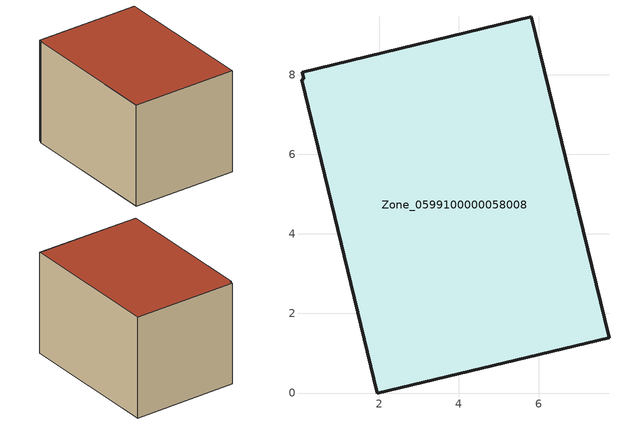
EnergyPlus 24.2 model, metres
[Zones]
Zone_0599100000058008
 floor ground (C_G): 0.1,7.89 0.06,8.06 5.82,9.45 7.77,1.39 1.94,0 0.04,7.88 z0
 wall outside (C_F): 7.77,1.39 5.82,9.45 0.06,8.06 0.1,7.89 0.04,7.88 1.94,0 7.77,1.39 z0:5.8
 roof outside (C_R): 0.06,8.06 0.1,7.89 0.04,7.88 1.94,0 7.77,1.39 5.82,9.45 z5.8
[BUILDING]
Pand.0599100000058008: North Axis=0; Terrain=City; Loads Convergence Tolerance Value=0.04; Temperature Convergence Tolerance Value=0.4; Solar Distribution=FullExterior; Maximum Number of Warmup Days=25; Minimum Number of Warmup Days=1
[Site:Location]
Rotterdam.The.Hague.AP_ZH_NLD Design_Conditions: Latitude=51.96; Longitude=4.45; Time Zone=1; Elevation=-4.5
[SITE:GROUNDTEMPERATURE:BUILDINGSURFACE]
18, 18, 18, 18, 18, 18, 18, 18, 18, 18, 18, 18
[MATERIAL] Thermal Absorptance=0.9; Solar Absorptance=0.7; Visible Absorptance=0.7
Name | Roughness | Thickness | Conductivity | Density | Specific Heat
G.TI.1965-1974 | MediumSmooth | 0.15 | 0.882353 | 540 | 1210
F.TI.1965-1974 | Rough | 0.3 | 0.697674 | 1920 | 840
R.TI.1965-1974 | MediumRough | 0.2 | 0.232558 | 1500 | 1000
[CONSTRUCTION]
C_G: G.TI.1965-1974
C_F: F.TI.1965-1974
C_R: R.TI.1965-1974
[ZONE]
Zone_0599100000058008: Type=1; Multiplier=1; Ceiling Height=Autocalculate; Volume=Autocalculate; Floor Area=autocalculate; Part of Total Floor Area=Yes
[ZONEINFILTRATION:DESIGNFLOWRATE]
Infil_Zone_0599100000058008: Zone or ZoneList or Space or SpaceList=Zone_0599100000058008; Schedule=AlwaysOn; Design Flow Rate Calculation Method=Flow/Area; Flow Rate per Floor Area=0.003; Constant Term Coefficient=1; Temperature Term Coefficient=0; Velocity Term Coefficient=0; Velocity Squared Term Coefficient=0
[HVACTEMPLATE:ZONE:IDEALLOADSAIRSYSTEM]
Zone_0599100000058008: Maximum Heating Supply Air Temperature=50; Minimum Cooling Supply Air Temperature=13; Maximum Heating Supply Air Humidity Ratio=0.0156; Minimum Cooling Supply Air Humidity Ratio=0.0077; Heating Limit=NoLimit; Cooling Limit=NoLimit; Dehumidification Control Type=ConstantSensibleHeatRatio; Cooling Sensible Heat Ratio=0.7; Dehumidification Setpoint=60; Humidification Control Type=None; Humidification Setpoint=30; Outdoor Air Method=None; Outdoor Air Flow Rate per Person=0.00944; Outdoor Air Flow Rate per Zone Floor Area=0; Outdoor Air Flow Rate per Zone=0; Demand Controlled Ventilation Type=None; Outdoor Air Economizer Type=NoEconomizer; Heat Recovery Type=None; Sensible Heat Recovery Effectiveness=0.7; Latent Heat Recovery Effectiveness=0.65
[ZONECONTROL:THERMOSTAT]
ThermostatControl_Zone_0599100000058008: Zone or ZoneList=Zone_0599100000058008; Control Type Schedule=DualSetpointControlType; Control 1=Thermostat_Zone_0599100000058008; Temperature Difference Between Cutout And Setpoint=0
[THERMOSTATSETPOINT:DUALSETPOINT]
Thermostat_Zone_0599100000058008: Heating Setpoint Temperature Schedule=HeatingSetpoint_Zone_0599100000058008; Cooling Setpoint Temperature Schedule=CoolingSetpoint_Zone_0599100000058008
[SCHEDULE:COMPACT]
HeatingSetpoint_Zone_0599100000058008: Through: 12/31, For: AllDays, Until: 24:00, 21
CoolingSetpoint_Zone_0599100000058008: Through: 12/31, For: AllDays, Until: 24:00, 24
DualSetpointControlType: Through: 12/31, For: AllDays, Until: 24:00, 4
AlwaysOn: Through: 12/31, For: AllDays, Until: 24:00, 1
